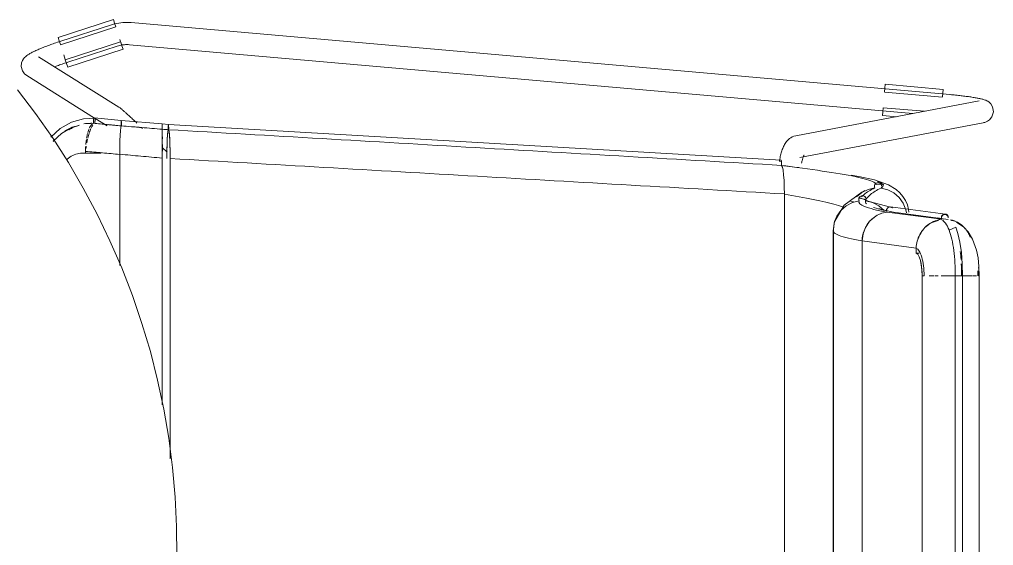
# Model space of a CAD drawing. Header units: millimetres. Extents: x 155927 to 326028, y -36033 to 97293.
# Drawn here: x 160064 to 160591, y 25546 to 25831 of the extents above; entities that cross this region are included whole.
import ezdxf

# ---------------------------------------------------------------- set-up
doc = ezdxf.new("R2010")
doc.units = ezdxf.units.MM
doc.header["$MEASUREMENT"] = 0
doc.layers.add('I-FURN', color=8, linetype='CONTINUOUS', lineweight=9)

msp = doc.modelspace()

# ---------------------------------------------------------------- linework, layer by layer
at = {"layer": 'I-FURN'}
for p, q in [((160084.41, 25821.32), (160114.42, 25831.01)), ((160114.42, 25831.01), (160115.05, 25829.06)), ((160085.72, 25817.28), (160115.72, 25826.97)), ((160112.79, 25828.01), (160085.97, 25819.3)), ((160112.83, 25828.02), (160112.79, 25828.01)), ((160113.92, 25828.35), (160112.83, 25828.02)), ((160115.03, 25828.64), (160113.92, 25828.35)), ((160116.14, 25828.88), (160115.03, 25828.64)), ((160115.05, 25829.06), (160115.69, 25827.08)), ((160117.27, 25829.07), (160116.14, 25828.88)), ((160118.4, 25829.22), (160117.27, 25829.07)), ((160119.54, 25829.33), (160118.4, 25829.22)), ((160120.68, 25829.39), (160119.54, 25829.33)), ((160121.82, 25829.4), (160120.68, 25829.39)), ((160122.96, 25829.37), (160121.82, 25829.4)), ((160124.1, 25829.3), (160122.96, 25829.37)), ((160567.42, 25790.35), (160124.1, 25829.29)), ((160085.04, 25819.37), (160084.41, 25821.32)), ((160117.92, 25820.16), (160118.3, 25818.99)), ((160071.85, 25813.93), (160072.36, 25814.16)), ((160072.36, 25814.16), (160072.89, 25814.4)), ((160072.89, 25814.4), (160073.43, 25814.64)), ((160073.43, 25814.64), (160074, 25814.88)), ((160074, 25814.88), (160074.57, 25815.13)), ((160074.57, 25815.13), (160075.17, 25815.37)), ((160075.17, 25815.37), (160075.78, 25815.62)), ((160075.78, 25815.62), (160076.41, 25815.87)), ((160076.41, 25815.87), (160077.05, 25816.12)), ((160077.05, 25816.12), (160077.7, 25816.38)), ((160077.7, 25816.38), (160078.36, 25816.63)), ((160078.36, 25816.63), (160079.04, 25816.89)), ((160079.04, 25816.89), (160079.73, 25817.14)), ((160079.73, 25817.14), (160080.43, 25817.4)), ((160080.43, 25817.4), (160081.14, 25817.65)), ((160081.14, 25817.65), (160081.85, 25817.9)), ((160081.85, 25817.9), (160082.57, 25818.16)), ((160082.57, 25818.16), (160083.3, 25818.41)), ((160083.3, 25818.41), (160084.04, 25818.66)), ((160084.04, 25818.66), (160084.77, 25818.9)), ((160084.77, 25818.9), (160085.51, 25819.15)), ((160085.68, 25817.39), (160085.04, 25819.37)), ((160085.51, 25819.15), (160085.97, 25819.3)), ((160118.33, 25818.9), (160088.32, 25809.21)), ((160089.63, 25805.16), (160119.63, 25814.85)), ((160089.68, 25807.88), (160116.49, 25816.6)), ((160116.49, 25816.6), (160117.13, 25816.79)), ((160117.13, 25816.79), (160117.77, 25816.95)), ((160117.77, 25816.95), (160118.42, 25817.1)), ((160118.37, 25818.78), (160119, 25816.81)), ((160118.42, 25817.1), (160119.07, 25817.21)), ((160119, 25816.81), (160119.63, 25814.85)), ((160119.07, 25817.21), (160119.72, 25817.3)), ((160119.72, 25817.3), (160120.38, 25817.36)), ((160120.38, 25817.36), (160121.04, 25817.4)), ((160121.04, 25817.4), (160121.71, 25817.4)), ((160121.71, 25817.4), (160122.37, 25817.39)), ((160122.37, 25817.39), (160123.03, 25817.34)), ((160123.03, 25817.34), (160123.05, 25817.34)), ((160123.05, 25817.34), (160547.4, 25780.06)), ((160065.21, 25808.85), (160065.77, 25809.76)), ((160065.77, 25809.76), (160066.29, 25810.39)), ((160066.29, 25810.39), (160066.76, 25810.85)), ((160066.76, 25810.85), (160067.18, 25811.22)), ((160067.18, 25811.22), (160067.59, 25811.53)), ((160067.59, 25811.53), (160067.98, 25811.81)), ((160067.98, 25811.81), (160068.36, 25812.07)), ((160068.36, 25812.07), (160068.75, 25812.31)), ((160068.75, 25812.31), (160069.15, 25812.54)), ((160069.15, 25812.54), (160069.56, 25812.77)), ((160069.56, 25812.77), (160069.99, 25813)), ((160069.99, 25813), (160070.43, 25813.23)), ((160070.43, 25813.23), (160070.89, 25813.46)), ((160070.89, 25813.46), (160071.36, 25813.69)), ((160071.36, 25813.69), (160071.85, 25813.93)), ((160117.4, 25783.5), (160073.81, 25810.81)), ((160087.49, 25811.78), (160088.29, 25809.3)), ((160089, 25807.12), (160088.36, 25809.09)), ((160064.51, 25805.49), (160064.68, 25807.46)), ((160065.1, 25803.26), (160064.51, 25805.49)), ((160064.68, 25807.46), (160065.21, 25808.85)), ((160082.7, 25805.44), (160083.32, 25805.68)), ((160083.32, 25805.68), (160083.96, 25805.91)), ((160083.96, 25805.91), (160084.61, 25806.15)), ((160084.61, 25806.15), (160085.26, 25806.38)), ((160085.26, 25806.38), (160085.93, 25806.62)), ((160085.93, 25806.62), (160086.6, 25806.85)), ((160086.6, 25806.85), (160087.28, 25807.09)), ((160087.28, 25807.09), (160087.97, 25807.32)), ((160087.97, 25807.32), (160088.66, 25807.55)), ((160088.66, 25807.55), (160089.35, 25807.78)), ((160089.63, 25805.16), (160089, 25807.12)), ((160089.35, 25807.78), (160089.68, 25807.88)), ((160066.32, 25801.53), (160065.1, 25803.26)), ((160066.32, 25801.53), (160067.44, 25800.64)), ((160067.44, 25800.64), (160104.21, 25777.6)), ((160532.05, 25791.81), (160532.23, 25793.88)), ((160532.23, 25793.88), (160532.41, 25795.92)), ((160532.41, 25795.92), (160563.82, 25793.16)), ((160563.82, 25793.16), (160563.64, 25791.12)), ((160072.21, 25780.14), (160062.54, 25792.89)), ((160532.03, 25791.69), (160563.44, 25788.93)), ((160563.64, 25791.12), (160563.46, 25789.05)), ((160567.58, 25790.33), (160567.42, 25790.35)), ((160568.33, 25790.26), (160567.58, 25790.33)), ((160569.08, 25790.19), (160568.33, 25790.26)), ((160569.83, 25790.12), (160569.08, 25790.19)), ((160570.58, 25790.05), (160569.83, 25790.12)), ((160571.32, 25789.97), (160570.58, 25790.05)), ((160572.05, 25789.89), (160571.32, 25789.97)), ((160572.77, 25789.81), (160572.05, 25789.89)), ((160573.49, 25789.73), (160572.77, 25789.81)), ((160574.2, 25789.65), (160573.49, 25789.73)), ((160574.9, 25789.57), (160574.2, 25789.65)), ((160575.59, 25789.48), (160574.9, 25789.57)), ((160576.26, 25789.39), (160575.59, 25789.48)), ((160576.93, 25789.3), (160576.26, 25789.39)), ((160577.58, 25789.22), (160576.93, 25789.3)), ((160578.21, 25789.13), (160577.58, 25789.22)), ((160578.83, 25789.04), (160578.21, 25789.13)), ((160579.43, 25788.94), (160578.83, 25789.04)), ((160580.02, 25788.85), (160579.43, 25788.94)), ((160580.59, 25788.76), (160580.02, 25788.85)), ((160581.14, 25788.67), (160580.59, 25788.76)), ((160581.67, 25788.57), (160581.14, 25788.67)), ((160582.19, 25788.48), (160581.67, 25788.57)), ((160582.68, 25788.38), (160582.19, 25788.48)), ((160583.16, 25788.29), (160582.68, 25788.38)), ((160583.62, 25788.19), (160583.16, 25788.29)), ((160584.06, 25788.09), (160583.62, 25788.19)), ((160584.49, 25787.99), (160584.06, 25788.09)), ((160584.9, 25787.89), (160584.49, 25787.99)), ((160585.3, 25787.78), (160584.9, 25787.89)), ((160585.7, 25787.67), (160585.3, 25787.78)), ((160117.4, 25783.5), (160117.72, 25783.29)), ((160117.72, 25783.29), (160117.98, 25783.1)), ((160117.98, 25783.1), (160118.21, 25782.93)), ((160118.21, 25782.93), (160118.43, 25782.76)), ((160118.43, 25782.76), (160118.65, 25782.58)), ((160118.65, 25782.58), (160118.89, 25782.39)), ((160583.27, 25786.87), (160483.98, 25768.05)), ((160531.1, 25781.05), (160531.28, 25783.12)), ((160553.77, 25781.27), (160531.29, 25783.24)), ((160586.1, 25787.54), (160585.7, 25787.67)), ((160586.5, 25787.4), (160586.1, 25787.54)), ((160586.93, 25787.23), (160586.5, 25787.4)), ((160587.4, 25787.02), (160586.93, 25787.23)), ((160587.96, 25786.71), (160587.4, 25787.02)), ((160588.67, 25786.23), (160587.96, 25786.71)), ((160589.58, 25785.38), (160588.67, 25786.23)), ((160590.62, 25783.72), (160589.58, 25785.38)), ((160591.1, 25780.96), (160590.62, 25783.72)), ((160081.37, 25767.02), (160072.21, 25780.14)), ((160098.16, 25777.27), (160091.64, 25775.39)), ((160105.07, 25777.55), (160098.16, 25777.27)), ((160104.18, 25777.67), (160118.67, 25776.25)), ((160104.58, 25777.37), (160111.03, 25773.33)), ((160118.89, 25782.39), (160119.13, 25782.18)), ((160119.13, 25782.18), (160119.38, 25781.97)), ((160119.38, 25781.97), (160119.64, 25781.74)), ((160119.64, 25781.74), (160119.92, 25781.5)), ((160119.92, 25781.5), (160120.22, 25781.24)), ((160120.22, 25781.24), (160120.53, 25780.97)), ((160120.53, 25780.97), (160120.85, 25780.68)), ((160120.85, 25780.68), (160121.19, 25780.38)), ((160121.19, 25780.38), (160121.54, 25780.06)), ((160121.54, 25780.06), (160121.9, 25779.73)), ((160121.9, 25779.73), (160122.28, 25779.39)), ((160122.28, 25779.39), (160122.67, 25779.03)), ((160122.67, 25779.03), (160123.07, 25778.67)), ((160123.07, 25778.67), (160123.49, 25778.29)), ((160123.49, 25778.29), (160123.91, 25777.89)), ((160123.91, 25777.89), (160124.35, 25777.49)), ((160124.35, 25777.49), (160124.79, 25777.08)), ((160530.92, 25779.01), (160531.1, 25781.05)), ((160530.92, 25779.01), (160538.82, 25778.32)), ((160590.27, 25778.21), (160588.94, 25776.64)), ((160590.27, 25778.21), (160591.1, 25780.96)), ((160085.63, 25772), (160080.48, 25767.26)), ((160091.64, 25775.39), (160085.63, 25772)), ((160092.04, 25772.68), (160086.21, 25769.32)), ((160118.2, 25770.79), (160118.38, 25772.51)), ((160118.38, 25772.51), (160118.2, 25770.77)), ((160118.38, 25772.51), (160118.57, 25773.4)), ((160118.57, 25773.4), (160118.38, 25772.51)), ((160118.57, 25774.86), (160118.56, 25774.37)), ((160118.56, 25774.36), (160118.57, 25774.86)), ((160118.56, 25774.37), (160118.57, 25773.87)), ((160118.57, 25773.87), (160118.56, 25774.36)), ((160118.58, 25775.31), (160118.57, 25774.86)), ((160118.57, 25774.86), (160118.58, 25775.31)), ((160118.57, 25773.87), (160118.57, 25773.4)), ((160118.57, 25773.4), (160118.57, 25773.87)), ((160118.59, 25775.7), (160118.58, 25775.31)), ((160118.58, 25775.31), (160118.59, 25775.69)), ((160118.62, 25775.99), (160118.59, 25775.7)), ((160118.59, 25775.69), (160118.62, 25775.99)), ((160118.64, 25776.18), (160118.62, 25775.99)), ((160118.64, 25776.18), (160118.67, 25776.25)), ((160118.67, 25776.25), (160118.64, 25776.18)), ((160118.67, 25776.25), (160140.87, 25774.42)), ((160118.69, 25776.19), (160118.67, 25776.25)), ((160118.67, 25776.25), (160118.69, 25776.18)), ((160118.72, 25776), (160118.69, 25776.19)), ((160118.69, 25776.18), (160118.72, 25776)), ((160118.74, 25775.71), (160118.72, 25776)), ((160118.72, 25776), (160118.74, 25775.7)), ((160118.77, 25774.87), (160118.75, 25775.33)), ((160118.75, 25775.32), (160118.76, 25774.87)), ((160118.76, 25774.87), (160118.77, 25774.38)), ((160118.76, 25773.41), (160118.77, 25773.89)), ((160118.77, 25773.88), (160118.76, 25773.41)), ((160118.77, 25774.38), (160118.77, 25774.87)), ((160118.77, 25773.89), (160118.77, 25774.38)), ((160118.77, 25774.38), (160118.77, 25773.88)), ((160124.79, 25777.08), (160125.24, 25776.65)), ((160125.24, 25776.65), (160125.71, 25776.22)), ((160125.71, 25776.22), (160126.18, 25775.78)), ((160126.18, 25775.78), (160126.65, 25775.33)), ((160126.65, 25775.33), (160127.14, 25774.88)), ((160129.62, 25772.52), (160130.13, 25772.04)), ((160140.87, 25774.36), (160140.86, 25774.17)), ((160140.86, 25774.17), (160140.87, 25774.35)), ((160140.86, 25773.87), (160140.86, 25774.17)), ((160140.86, 25774.17), (160140.86, 25773.88)), ((160140.86, 25773.88), (160140.86, 25773.5)), ((160140.86, 25773.49), (160140.86, 25773.87)), ((160140.86, 25773.5), (160140.86, 25773.04)), ((160140.86, 25773.04), (160140.86, 25773.49)), ((160140.86, 25772.55), (160140.86, 25773.04)), ((160140.86, 25773.04), (160140.86, 25772.55)), ((160140.86, 25772.05), (160140.86, 25772.55)), ((160140.86, 25772.55), (160140.86, 25772.06)), ((160140.86, 25772.06), (160140.86, 25771.59)), ((160140.86, 25771.58), (160140.86, 25772.05)), ((160144.23, 25774.15), (160140.87, 25774.42)), ((160140.87, 25774.35), (160140.87, 25774.42)), ((160140.87, 25774.42), (160140.87, 25774.35)), ((160140.87, 25774.36), (160140.87, 25774.42)), ((160140.87, 25774.42), (160140.87, 25774.36)), ((160140.87, 25774.17), (160140.87, 25774.36)), ((160140.87, 25774.35), (160140.87, 25774.16)), ((160140.87, 25773.87), (160140.87, 25774.17)), ((160140.87, 25774.16), (160140.87, 25773.87)), ((160140.87, 25773.87), (160140.87, 25773.49)), ((160140.87, 25773.49), (160140.87, 25773.87)), ((160140.87, 25773.49), (160140.87, 25773.03)), ((160140.87, 25773.04), (160140.87, 25773.49)), ((160140.88, 25772.55), (160140.87, 25773.04)), ((160140.87, 25773.03), (160140.88, 25772.54)), ((160140.88, 25772.05), (160140.87, 25771.58)), ((160140.87, 25771.58), (160140.88, 25772.05)), ((160140.88, 25772.05), (160140.88, 25772.55)), ((160140.88, 25772.54), (160140.88, 25772.05)), ((160144.13, 25773.21), (160144.12, 25772.76)), ((160144.12, 25772.76), (160144.12, 25772.27)), ((160144.12, 25772.27), (160144.12, 25771.78)), ((160144.15, 25773.6), (160144.13, 25773.21)), ((160144.17, 25773.89), (160144.15, 25773.6)), ((160144.2, 25774.08), (160144.17, 25773.89)), ((160144.23, 25774.15), (160144.2, 25774.08)), ((160144.23, 25774.15), (160476.14, 25754.86)), ((160144.25, 25774.08), (160144.23, 25774.15)), ((160144.28, 25773.9), (160144.25, 25774.08)), ((160144.3, 25773.6), (160144.28, 25773.9)), ((160144.32, 25773.22), (160144.3, 25773.6)), ((160144.33, 25772.77), (160144.32, 25773.22)), ((160144.34, 25772.28), (160144.33, 25772.77)), ((160144.33, 25771.78), (160144.34, 25772.28)), ((160486.22, 25756.26), (160585.51, 25775.08)), ((160585.92, 25775.16), (160585.51, 25775.08)), ((160586.44, 25775.3), (160585.92, 25775.16)), ((160587.06, 25775.51), (160586.44, 25775.3)), ((160587.86, 25775.89), (160587.06, 25775.51)), ((160588.94, 25776.64), (160587.86, 25775.89)), ((160089.99, 25753.55), (160081.37, 25767.02)), ((160086.21, 25769.32), (160081.74, 25765.05)), ((160117.94, 25765.26), (160118.05, 25768.3)), ((160118.05, 25768.3), (160117.94, 25765.2)), ((160118.05, 25768.34), (160118.2, 25770.78)), ((160118.2, 25770.77), (160118.05, 25768.3)), ((160140.82, 25766.45), (160140.83, 25768.95)), ((160140.83, 25768.95), (160140.82, 25766.45)), ((160140.83, 25768.95), (160140.85, 25770.7)), ((160140.85, 25770.7), (160140.83, 25768.95)), ((160140.86, 25771.59), (160140.85, 25770.7)), ((160140.85, 25770.7), (160140.86, 25771.58)), ((160140.89, 25770.68), (160140.9, 25768.93)), ((160140.9, 25768.93), (160140.89, 25770.68)), ((160140.9, 25768.93), (160140.91, 25766.43)), ((160140.91, 25766.43), (160140.9, 25768.93)), ((160143.72, 25768.65), (160143.56, 25766.16)), ((160143.92, 25770.41), (160143.72, 25768.65)), ((160144.13, 25771.31), (160143.92, 25770.41)), ((160144.12, 25771.78), (160144.13, 25771.31)), ((160144.33, 25771.31), (160144.33, 25771.78)), ((160144.54, 25770.43), (160144.33, 25771.31)), ((160144.73, 25768.68), (160144.54, 25770.43)), ((160144.89, 25766.17), (160144.73, 25768.68)), ((160481.31, 25766.99), (160480.62, 25766.51)), ((160482.1, 25767.43), (160481.31, 25766.99)), ((160483, 25767.79), (160482.1, 25767.43)), ((160483.98, 25768.05), (160483, 25767.79)), ((160117.84, 25758.02), (160117.86, 25761.67)), ((160117.86, 25761.66), (160117.84, 25757.9)), ((160117.86, 25761.76), (160117.94, 25765.2)), ((160117.94, 25765.2), (160117.86, 25761.76)), ((160140.82, 25766.45), (160140.81, 25763.32)), ((160140.81, 25763.32), (160140.82, 25766.44)), ((160140.81, 25763.32), (160140.81, 25759.75)), ((160140.81, 25759.75), (160140.81, 25763.31)), ((160143.48, 25759.18), (160140.81, 25761.76)), ((160140.92, 25763.31), (160140.93, 25759.75)), ((160140.93, 25759.75), (160140.92, 25763.31)), ((160143.44, 25763.04), (160143.36, 25759.49)), ((160143.56, 25766.16), (160143.44, 25763.04)), ((160145.02, 25763.04), (160144.89, 25766.17)), ((160145.09, 25759.48), (160145.02, 25763.04)), ((160477.15, 25761.69), (160476.92, 25761.12)), ((160477.41, 25762.25), (160477.15, 25761.69)), ((160477.68, 25762.81), (160477.41, 25762.25)), ((160477.97, 25763.34), (160477.68, 25762.81)), ((160478.29, 25763.88), (160477.97, 25763.34)), ((160478.65, 25764.42), (160478.29, 25763.88)), ((160479.05, 25764.95), (160478.65, 25764.42)), ((160479.51, 25765.48), (160479.05, 25764.95)), ((160480.02, 25766), (160479.51, 25765.48)), ((160480.62, 25766.51), (160480.02, 25766)), ((160107.79, 25758.61), (160098.04, 25758.61)), ((160099.28, 25758.55), (160099.28, 25759.6)), ((160117.84, 25757.9), (160117.84, 25697.79)), ((160117.84, 25697.79), (160117.84, 25757.9)), ((160140.8, 25755.96), (160140.81, 25759.75)), ((160140.81, 25759.75), (160140.8, 25755.96)), ((160143.36, 25759.49), (160143.33, 25755.81)), ((160145.12, 25755.7), (160145.09, 25759.48)), ((160475.49, 25756.13), (160475.35, 25755.45)), ((160475.63, 25756.8), (160475.49, 25756.13)), ((160475.78, 25757.45), (160475.63, 25756.8)), ((160475.95, 25758.1), (160475.78, 25757.45)), ((160476.12, 25758.73), (160475.95, 25758.1)), ((160476.3, 25759.34), (160476.12, 25758.73)), ((160476.49, 25759.95), (160476.3, 25759.34)), ((160476.7, 25760.54), (160476.49, 25759.95)), ((160476.92, 25761.12), (160476.7, 25760.54)), ((160487.88, 25756.15), (160487.77, 25755.81)), ((160487.98, 25756.45), (160487.88, 25756.15)), ((160488.08, 25756.72), (160487.98, 25756.45)), ((160488.18, 25756.95), (160488.08, 25756.72)), ((160488.27, 25757.14), (160488.18, 25756.95)), ((160488.34, 25757.3), (160488.27, 25757.14)), ((160488.39, 25757.38), (160488.34, 25757.3)), ((160488.43, 25757.46), (160488.39, 25757.38)), ((160488.45, 25757.48), (160488.43, 25757.46)), ((160098.07, 25739.74), (160089.99, 25753.55)), ((160140.8, 25622.32), (160140.8, 25755.96)), ((160140.8, 25755.96), (160140.8, 25622.32)), ((160145.12, 25593.1), (160145.12, 25755.7)), ((160145.12, 25755.7), (160145.12, 25593.1)), ((160475.23, 25754.76), (160475.11, 25754.05)), ((160475.35, 25755.45), (160475.23, 25754.76)), ((160475.95, 25753.95), (160475.99, 25754.33)), ((160475.99, 25754.32), (160475.95, 25753.94)), ((160475.99, 25754.33), (160476.03, 25754.62)), ((160476.03, 25754.61), (160475.99, 25754.32)), ((160476.14, 25754.86), (160476.08, 25754.8)), ((160476.08, 25754.8), (160476.14, 25754.86)), ((160476.24, 25754.6), (160476.28, 25754.3)), ((160476.28, 25754.29), (160476.24, 25754.59)), ((160476.28, 25754.3), (160476.32, 25753.91)), ((160476.32, 25753.91), (160476.28, 25754.29)), ((160476.34, 25753.45), (160476.32, 25753.91)), ((160476.32, 25753.91), (160476.34, 25753.46)), ((160476.34, 25752.47), (160476.32, 25751.99)), ((160476.32, 25751.99), (160476.34, 25752.46)), ((160476.32, 25751.99), (160476.72, 25751.09)), ((160476.72, 25751.09), (160476.32, 25751.99)), ((160476.34, 25753.46), (160476.35, 25752.96)), ((160476.35, 25752.96), (160476.34, 25753.45)), ((160476.34, 25752.46), (160476.35, 25752.96)), ((160476.35, 25752.96), (160476.34, 25752.47)), ((160477.09, 25749.35), (160476.72, 25751.09)), ((160476.72, 25751.09), (160477.09, 25749.35)), ((160487.24, 25753.71), (160487.14, 25753.22)), ((160487.34, 25754.18), (160487.24, 25753.71)), ((160487.45, 25754.63), (160487.34, 25754.18)), ((160487.55, 25755.05), (160487.45, 25754.63)), ((160487.66, 25755.44), (160487.55, 25755.05)), ((160487.77, 25755.81), (160487.66, 25755.44)), ((160477.09, 25749.35), (160477.4, 25746.88)), ((160477.09, 25749.35), (160477.09, 25749.35)), ((160477.4, 25746.85), (160477.09, 25749.34)), ((160477.4, 25746.85), (160477.64, 25743.8)), ((160477.64, 25743.75), (160477.4, 25746.85)), ((160518.12, 25746.02), (160514.05, 25746.75)), ((160526.64, 25744.13), (160518.12, 25746.02)), ((160477.64, 25743.75), (160477.79, 25740.27)), ((160477.79, 25740.21), (160477.64, 25743.75)), ((160526.64, 25741.26), (160526.55, 25740.77)), ((160526.55, 25740.77), (160526.58, 25740.27)), ((160526.56, 25740.77), (160526.65, 25741.26)), ((160526.59, 25740.27), (160526.56, 25740.77)), ((160534.26, 25741.45), (160526.64, 25744.13)), ((160526.85, 25741.71), (160526.64, 25741.26)), ((160526.65, 25741.26), (160526.85, 25741.71)), ((160526.85, 25741.71), (160527.17, 25742.09)), ((160527.17, 25742.09), (160526.85, 25741.71)), ((160527.17, 25742.09), (160527.57, 25742.38)), ((160527.57, 25742.38), (160527.17, 25742.09)), ((160527.57, 25742.38), (160528.03, 25742.56)), ((160528.03, 25742.56), (160527.57, 25742.38)), ((160531.47, 25741.82), (160527.62, 25741.63)), ((160528.03, 25742.56), (160528.52, 25742.62)), ((160528.52, 25742.62), (160528.03, 25742.56)), ((160528.52, 25742.62), (160529, 25742.55)), ((160529, 25742.55), (160528.52, 25742.62)), ((160529, 25742.55), (160529.46, 25742.35)), ((160529.46, 25742.35), (160529, 25742.55)), ((160529.46, 25742.35), (160529.85, 25742.05)), ((160529.85, 25742.05), (160529.46, 25742.35)), ((160529.85, 25742.05), (160530.16, 25741.66)), ((160530.16, 25741.67), (160529.85, 25742.05)), ((160530.35, 25741.21), (160530.16, 25741.67)), ((160530.16, 25741.66), (160530.35, 25741.21)), ((160530.35, 25741.21), (160530.43, 25740.71)), ((160530.43, 25740.72), (160530.35, 25741.21)), ((160531.14, 25740.65), (160531.47, 25741.82)), ((160538.38, 25738.95), (160534.26, 25741.45)), ((160105.59, 25725.61), (160098.07, 25739.74)), ((160477.79, 25740.21), (160477.85, 25736.52)), ((160477.85, 25736.44), (160477.79, 25740.21)), ((160477.85, 25353.04), (160477.85, 25736.44)), ((160477.85, 25736.44), (160477.85, 25353.04)), ((160510.18, 25730.44), (160519.72, 25737.42)), ((160519.8, 25737.37), (160516.96, 25734.97)), ((160516.96, 25734.97), (160519.8, 25737.36)), ((160518.43, 25734.69), (160518.75, 25735.08)), ((160518.74, 25735.08), (160518.43, 25734.7)), ((160519.15, 25735.37), (160518.74, 25735.08)), ((160518.75, 25735.08), (160519.15, 25735.37)), ((160519.15, 25735.37), (160519.61, 25735.56)), ((160519.61, 25735.56), (160519.15, 25735.37)), ((160519.61, 25735.56), (160520.1, 25735.63)), ((160520.1, 25735.63), (160519.61, 25735.56)), ((160519.72, 25737.42), (160521.47, 25738.31)), ((160519.8, 25737.36), (160523.12, 25739.01)), ((160523.12, 25739.01), (160519.8, 25737.37)), ((160520.1, 25735.63), (160520.59, 25735.56)), ((160520.59, 25735.56), (160520.1, 25735.63)), ((160520.59, 25735.56), (160521.05, 25735.37)), ((160521.05, 25735.37), (160520.59, 25735.56)), ((160521.05, 25735.37), (160521.45, 25735.08)), ((160521.45, 25735.08), (160521.05, 25735.37)), ((160521.45, 25735.08), (160521.77, 25734.69)), ((160521.77, 25734.7), (160521.45, 25735.08)), ((160523.12, 25739.01), (160526.74, 25739.8)), ((160526.73, 25739.8), (160523.12, 25739.01)), ((160526.58, 25740.27), (160526.73, 25739.8)), ((160526.74, 25739.8), (160526.59, 25740.27)), ((160530.38, 25740.22), (160530.22, 25739.75)), ((160530.22, 25739.75), (160530.39, 25740.22)), ((160533.85, 25738.84), (160530.22, 25739.75)), ((160537.17, 25737.1), (160533.85, 25738.84)), ((160540, 25734.62), (160537.17, 25737.1)), ((160540.34, 25737.21), (160538.38, 25738.95)), ((160542.02, 25735.24), (160540.34, 25737.21)), ((160543.4, 25733.04), (160542.02, 25735.24)), ((160505.07, 25721.79), (160510.18, 25730.44)), ((160511.24, 25730.14), (160508.36, 25727.63)), ((160508.37, 25727.63), (160511.24, 25730.14)), ((160514.63, 25731.9), (160511.24, 25730.14)), ((160511.24, 25730.14), (160514.63, 25731.89)), ((160518.35, 25732.79), (160514.63, 25731.9)), ((160518.23, 25734.25), (160518.15, 25733.76)), ((160518.15, 25733.75), (160518.23, 25734.24)), ((160518.15, 25733.76), (160518.18, 25733.26)), ((160518.19, 25733.26), (160518.15, 25733.75)), ((160518.18, 25733.26), (160518.35, 25732.79)), ((160518.35, 25732.79), (160518.19, 25733.26)), ((160518.43, 25734.7), (160518.23, 25734.25)), ((160518.23, 25734.24), (160518.43, 25734.69)), ((160522.14, 25733.47), (160518.25, 25734.3)), ((160523.7, 25732.43), (160518.38, 25734.6)), ((160521.97, 25734.25), (160521.77, 25734.7)), ((160521.77, 25734.69), (160521.97, 25734.24)), ((160522.01, 25733.26), (160521.85, 25732.79)), ((160521.85, 25732.79), (160522.01, 25733.26)), ((160525.57, 25731.89), (160521.85, 25732.79)), ((160522.05, 25733.76), (160521.97, 25734.25)), ((160521.97, 25734.24), (160522.05, 25733.75)), ((160522.01, 25733.26), (160522.05, 25733.76)), ((160522.05, 25733.75), (160522.01, 25733.26)), ((160535.31, 25729.46), (160523.7, 25732.43)), ((160528.96, 25730.14), (160525.57, 25731.89)), ((160531.84, 25727.63), (160528.96, 25730.14)), ((160542.17, 25731.54), (160540, 25734.62)), ((160543.57, 25728.02), (160542.17, 25731.54)), ((160544.43, 25730.67), (160543.4, 25733.04)), ((160545.09, 25728.16), (160544.43, 25730.67)), ((160112.54, 25711.2), (160105.59, 25725.61)), ((160506.19, 25724.5), (160504.83, 25720.93)), ((160504.83, 25720.93), (160506.2, 25724.49)), ((160505, 25721.64), (160506.37, 25724.81)), ((160508.36, 25727.63), (160506.19, 25724.5)), ((160506.2, 25724.49), (160508.37, 25727.63)), ((160528.93, 25728.63), (160531.37, 25727.88)), ((160531.37, 25727.88), (160537.66, 25726.5)), ((160533.22, 25728.11), (160533.14, 25727.61)), ((160533.14, 25727.61), (160533.17, 25727.12)), ((160533.41, 25728.56), (160533.22, 25728.11)), ((160563.03, 25722.8), (160533.33, 25726.65)), ((160533.71, 25728.94), (160533.41, 25728.56)), ((160534.09, 25729.24), (160533.71, 25728.94)), ((160534.53, 25729.42), (160534.09, 25729.24)), ((160535, 25729.49), (160534.53, 25729.42)), ((160535.47, 25729.43), (160535, 25729.49)), ((160565.01, 25725.62), (160535.24, 25729.48)), ((160535.91, 25729.24), (160535.47, 25729.43)), ((160536.3, 25728.94), (160535.91, 25729.24)), ((160566.57, 25722.78), (160536.88, 25726.63)), ((160543.57, 25728.02), (160543.94, 25726.28)), ((160543.94, 25726.28), (160543.57, 25728.02)), ((160545.23, 25726.74), (160545.09, 25728.16)), ((160504.2, 25716.6), (160505, 25721.64)), ((160504.83, 25720.93), (160504.35, 25717.14)), ((160504.36, 25717.14), (160504.83, 25720.93)), ((160523.76, 25721.46), (160521.75, 25718.42)), ((160526.57, 25724.02), (160523.83, 25721.53)), ((160563.04, 25723.24), (160560.6, 25723.55)), ((160571.2, 25721.14), (160571, 25721.24)), ((160575.1, 25718.46), (160571.2, 25721.14)), ((160504.2, 25716.6), (160504.2, 25411.8)), ((160504.35, 25372.35), (160504.35, 25717.14)), ((160504.35, 25717.14), (160504.35, 25372.35)), ((160520.43, 25714.87), (160519.95, 25711.1)), ((160521.75, 25718.42), (160520.43, 25714.87)), ((160570.6, 25718.6), (160567.06, 25716.84)), ((160571.76, 25715.14), (160570.6, 25718.6)), ((160572.86, 25710.45), (160571.76, 25715.14)), ((160577.39, 25715.99), (160575.1, 25718.46)), ((160579.78, 25712.11), (160577.39, 25715.99)), ((160118.9, 25696.52), (160112.54, 25711.2)), ((160519.95, 25711.1), (160549.23, 25707.24)), ((160519.95, 25378.39), (160519.95, 25711.1)), ((160519.95, 25711.1), (160519.95, 25378.39)), ((160573.7, 25704.83), (160572.86, 25710.45)), ((160581.91, 25706.06), (160579.78, 25712.11)), ((160549.23, 25707.24), (160549.16, 25704.52)), ((160550.83, 25704.52), (160549.16, 25704.52)), ((160549.16, 25704.52), (160550.02, 25703.89)), ((160550.83, 25704.52), (160549.18, 25704.52)), ((160550.02, 25703.89), (160550.81, 25702.53)), ((160574.19, 25698.71), (160573.7, 25704.83)), ((160582.7, 25702.02), (160581.91, 25706.06)), ((160550.81, 25702.53), (160551.48, 25700.55)), ((160551.48, 25700.55), (160551.99, 25698.06)), ((160574.28, 25692.17), (160574.19, 25698.71)), ((160583.21, 25697.2), (160582.7, 25702.02)), ((160124.67, 25681.6), (160118.9, 25696.52)), ((160551.99, 25698.06), (160552.31, 25695.21)), ((160552.31, 25695.21), (160552.42, 25692.17)), ((160583.32, 25692.17), (160583.21, 25697.2)), ((160552.42, 25692.17), (160552.42, 25397.32)), ((160552.48, 25397.32), (160552.48, 25692.17)), ((160556.33, 25692.17), (160558.8, 25692.17)), ((160559.32, 25692.17), (160561.16, 25692.17)), ((160562.79, 25692.17), (160566.34, 25692.17)), ((160570.35, 25692.17), (160566.54, 25692.17)), ((160566.54, 25692.17), (160570.35, 25692.17)), ((160570.32, 25692.17), (160570.32, 25397.32)), ((160570.43, 25692.17), (160574.28, 25692.17)), ((160570.66, 25692.17), (160570.43, 25692.17)), ((160570.99, 25692.17), (160570.66, 25692.17)), ((160571.4, 25692.17), (160570.99, 25692.17)), ((160571.88, 25692.17), (160571.4, 25692.17)), ((160572.38, 25692.17), (160571.88, 25692.17)), ((160572.87, 25692.17), (160572.38, 25692.17)), ((160573.32, 25692.17), (160572.87, 25692.17)), ((160573.71, 25692.17), (160573.32, 25692.17)), ((160574.02, 25692.17), (160573.71, 25692.17)), ((160574.21, 25692.17), (160574.02, 25692.17)), ((160577.07, 25692.17), (160574.04, 25692.17)), ((160574.04, 25692.17), (160577.05, 25692.17)), ((160574.28, 25692.17), (160574.21, 25692.17)), ((160574.28, 25397.32), (160574.28, 25692.17)), ((160577.22, 25692.17), (160579.8, 25692.17)), ((160580.08, 25692.17), (160581.83, 25692.17)), ((160583.02, 25692.17), (160583.3, 25692.17)), ((160583.32, 25692.17), (160583.15, 25692.17)), ((160583.32, 25397.32), (160583.32, 25692.17)), ((160129.85, 25666.46), (160124.67, 25681.6)), ((160134.41, 25651.13), (160129.85, 25666.46)), ((160138.36, 25635.62), (160134.41, 25651.13)), ((160141.68, 25619.97), (160138.36, 25635.62)), ((160144.37, 25604.2), (160141.68, 25619.97)), ((160146.43, 25588.34), (160144.37, 25604.2)), ((160147.86, 25572.4), (160146.43, 25588.34)), ((160148.65, 25556.42), (160147.86, 25572.4)), ((160148.79, 25540.43), (160148.65, 25556.42))]:
    msp.add_line(p, q, dxfattribs=at)
for centre, major_axis, ratio, start_param, end_param in [((160535.02, 25710.97), (0, -15.78), 0.955139, 3.495799, 3.737346), ((160535.02, 25710.97), (0, -15.78), 0.955139, 3.254129, 3.495629), ((160535.01, 25727.53), (0, -1.96), 0.955139, 2.379629, 4.923331), ((160535.02, 25710.97), (0, -15.78), 0.955139, 3.9852, 4.704147), ((160535.02, 25710.97), (0, -15.78), 0.955139, 3.737469, 3.979138), ((160579.04, 25692.17), (0, 12.4), 0.287441, 4.712389, 4.932602), ((160567.57, 25692.17), (15.75, 0), 0.000004, 2.669107, 2.851347)]:
    msp.add_ellipse(centre, major_axis=major_axis, ratio=ratio, start_param=start_param, end_param=end_param, dxfattribs=at)
for points, knots in [([(160103.62, 25774.84), (160103.6, 25774.98), (160103.57, 25775.27), (160103.55, 25775.69), (160103.56, 25776.06), (160103.59, 25776.35), (160103.62, 25776.62), (160103.67, 25776.87), (160103.73, 25777.1), (160103.8, 25777.29), (160103.89, 25777.49), (160103.98, 25777.59), (160104.03, 25777.62)], [0, 0, 0, 0, 0.0555556, 0.1111111, 0.1666667, 0.1944444, 0.2222222, 0.2777778, 0.3055556, 0.3333333, 0.3888889, 0.4444444, 0.4444444, 0.4444444, 0.4444444]), ([(160088.16, 25770.63), (160089.05, 25771.2), (160091.51, 25772.66), (160094.21, 25773.27), (160095.94, 25773.52)], [0.591443, 0.591443, 0.591443, 0.591443, 0.6666667, 0.7944232, 0.7944232, 0.7944232, 0.7944232]), ([(160095.85, 25773.71), (160094.56, 25773.33), (160092.66, 25772.61), (160090.88, 25771.63), (160090.31, 25771.28)], [0.2338951, 0.2338951, 0.2338951, 0.2338951, 0.3333333, 0.3824546, 0.3824546, 0.3824546, 0.3824546]), ([(160101.46, 25772.32), (160101.78, 25773), (160102.48, 25774.13), (160103.23, 25774.69), (160103.62, 25774.84)], [0.6690305, 0.6690305, 0.6690305, 0.6690305, 0.8333333, 1, 1, 1, 1]), ([(160140.87, 25771.58), (160137.18, 25771.88), (160131.85, 25772.33), (160126.52, 25772.77), (160124.87, 25772.91)], [0, 0, 0, 0, 0.5, 0.7233886, 0.7233886, 0.7233886, 0.7233886]), ([(160144.23, 25774.15), (160144.25, 25774.15), (160144.27, 25774.01), (160144.3, 25773.62), (160144.32, 25773.24), (160144.33, 25772.78), (160144.34, 25772.28), (160144.34, 25771.78), (160144.33, 25771.46), (160144.33, 25771.32)], [-0.498493, -0.498493, -0.498493, -0.498493, -0.375, -0.3125, -0.25, -0.1875, -0.125, -0.0625, 0, 0, 0, 0]), ([(160143.33, 25755.81), (160143.33, 25758.32), (160143.39, 25762.09), (160143.55, 25766.27), (160143.77, 25769.62), (160143.98, 25771.02), (160144.13, 25771.31)], [-0.996036, -0.996036, -0.996036, -0.996036, -0.6666667, -0.5, -0.3333333, 0, 0, 0, 0]), ([(160144.33, 25771.32), (160144.47, 25771.04), (160144.68, 25769.65), (160144.9, 25766.29), (160145.02, 25763.12), (160145.1, 25759.52), (160145.12, 25756.97), (160145.12, 25755.7)], [-1, -1, -1, -1, -0.666667, -0.5, -0.333333, -0.166667, 0, 0, 0, 0]), ([(160089.39, 25755.44), (160090.3, 25756.21), (160093.3, 25758.14), (160096.9, 25758.77), (160099.28, 25758.55)], [0.5, 0.5, 0.5, 0.5, 0.6666667, 1, 1, 1, 1]), ([(160476.32, 25751.99), (160483.87, 25750.98), (160499.09, 25748.94), (160517.52, 25745.89), (160525.82, 25743.46), (160527.42, 25742.03), (160527.62, 25741.63)], [0, 0, 0, 0, 0.25, 0.5, 0.75, 0.8499411, 0.8499411, 0.8499411, 0.8499411]), ([(160528.01, 25743.52), (160528.64, 25743.28), (160531.55, 25742.03), (160531.78, 25740.77), (160530.22, 25739.75)], [0.6929173, 0.6929173, 0.6929173, 0.6929173, 0.75, 1, 1, 1, 1]), ([(160477.85, 25736.44), (160483.24, 25735.47), (160494.02, 25733.52), (160504.73, 25731.09), (160508.98, 25729.63), (160510.13, 25729.15)], [0, 0, 0, 0, 0.25, 0.5, 0.625, 0.625, 0.625, 0.625]), ([(160526.74, 25739.8), (160524.33, 25738.63), (160521.67, 25737), (160520, 25735.37), (160519.61, 25734.92)], [0, 0, 0, 0, 0.5, 0.6963068, 0.6963068, 0.6963068, 0.6963068]), ([(160530.22, 25739.75), (160527.82, 25738.59), (160524.39, 25736.49), (160522.6, 25734.4), (160522.14, 25733.47)], [0, 0, 0, 0, 0.5, 0.9025383, 0.9025383, 0.9025383, 0.9025383]), ([(160566.61, 25723.66), (160566.62, 25723.8), (160566.6, 25724.02), (160566.53, 25724.31), (160566.44, 25724.58), (160566.25, 25724.9), (160565.96, 25725.22), (160565.61, 25725.45), (160565.26, 25725.59), (160564.95, 25725.63), (160564.67, 25725.64), (160564.41, 25725.61), (160564.16, 25725.53), (160563.9, 25725.42), (160563.59, 25725.23), (160563.27, 25724.9), (160563.03, 25724.51), (160562.92, 25724.15), (160562.87, 25723.89), (160562.85, 25723.73), (160562.85, 25723.66)], [0.1111111, 0.1111111, 0.1111111, 0.1111111, 0.1666667, 0.1944444, 0.2222222, 0.2777778, 0.3333333, 0.3888889, 0.4444444, 0.4791667, 0.5138889, 0.5486111, 0.5833333, 0.6180556, 0.6527778, 0.7222222, 0.7916667, 0.8263889, 0.8611111, 0.8888889, 0.8888889, 0.8888889, 0.8888889]), ([(160562.94, 25724.05), (160562.98, 25724.17), (160563.08, 25724.4), (160563.36, 25724.82), (160563.9, 25725.27), (160564.77, 25725.53), (160565.55, 25725.3), (160566.07, 25724.9), (160566.36, 25724.52), (160566.55, 25724.06), (160566.59, 25723.73), (160566.6, 25723.56)], [-0.8125, -0.8125, -0.8125, -0.8125, -0.765625, -0.71875, -0.625, -0.5, -0.375, -0.3125, -0.25, -0.1875, -0.125, -0.125, -0.125, -0.125]), ([(160575.83, 25717.67), (160575.04, 25718.62), (160573.22, 25720.29), (160570.41, 25721.89), (160568.49, 25722.36), (160567.76, 25722.52)], [0.5, 0.5, 0.5, 0.5, 0.6666667, 0.8333333, 0.9365189, 0.9365189, 0.9365189, 0.9365189]), ([(160504.2, 25716.6), (160504.2, 25715.77), (160506.59, 25713.94), (160514.23, 25712.11), (160519.95, 25711.1)], [0.0892847, 0.0892847, 0.0892847, 0.0892847, 0.5, 1, 1, 1, 1]), ([(160567.06, 25716.84), (160567.6, 25715.42), (160568.59, 25712.09), (160569.69, 25706.03), (160570.32, 25699.17), (160570.39, 25694.52), (160570.35, 25692.17)], [0.3397465, 0.3397465, 0.3397465, 0.3397465, 0.5, 0.6666667, 0.8333333, 0.9999948, 0.9999948, 0.9999948, 0.9999948]), ([(160578.48, 25713.04), (160578.29, 25713.55), (160577.73, 25714.9), (160576.99, 25716.16), (160576.46, 25716.88)], [0.260519, 0.260519, 0.260519, 0.260519, 0.3333333, 0.4544474, 0.4544474, 0.4544474, 0.4544474])]:
    msp.add_open_spline(points, degree=3, knots=knots, dxfattribs=at)
for points in [[(160104.92, 25777.49), (160104.88, 25777.45), (160104.78, 25777.33), (160104.65, 25777.03), (160104.53, 25776.64), (160104.44, 25776.19), (160104.37, 25775.7), (160104.34, 25775.2), (160104.34, 25774.88), (160104.35, 25774.74)], [(160098.34, 25774.49), (160099.57, 25774.68), (160100.83, 25774.72), (160102.09, 25774.73)], [(160102.79, 25774.8), (160101.89, 25774.78), (160100.99, 25774.72), (160100.1, 25774.62)], [(160102.19, 25772.01), (160101.9, 25771.37), (160101.62, 25770.63), (160101.35, 25769.81)], [(160103.26, 25773.83), (160102.94, 25773.42), (160102.62, 25772.9), (160102.31, 25772.25)], [(160103.62, 25774.84), (160106.06, 25774.6), (160111.01, 25774.12), (160116.05, 25773.64), (160118.57, 25773.4)], [(160111.68, 25774.12), (160113.96, 25773.89), (160116.26, 25773.66), (160118.57, 25773.43)], [(160140.86, 25771.59), (160137.14, 25771.89), (160129.71, 25772.49), (160122.28, 25773.1), (160118.57, 25773.4)], [(160144.13, 25771.31), (160144.11, 25771.9), (160144.11, 25773.41), (160144.19, 25774.15), (160144.23, 25774.15)], [(160099.89, 25766.8), (160100.03, 25767.65), (160100.19, 25768.45), (160100.38, 25769.19)], [(160101.2, 25769.38), (160100.95, 25768.58), (160100.72, 25767.7), (160100.5, 25766.78)], [(160100.56, 25769.85), (160100.77, 25770.58), (160101.01, 25771.22), (160101.25, 25771.82)], [(160140.86, 25771.58), (160141.44, 25771.54), (160142.59, 25771.45), (160143.75, 25771.36), (160144.33, 25771.32)], [(160140.87, 25771.58), (160141.42, 25771.53), (160142.5, 25771.44), (160143.58, 25771.35), (160144.13, 25771.31)], [(160476.32, 25751.99), (160421.09, 25755.21), (160310.49, 25761.65), (160199.73, 25768.09), (160144.33, 25771.31)], [(160081.76, 25765), (160082.15, 25765.46), (160082.54, 25765.92), (160082.94, 25766.38)], [(160099.28, 25759.6), (160099.29, 25760.55), (160099.33, 25761.47), (160099.38, 25762.38)], [(160099.45, 25763.32), (160099.53, 25764.22), (160099.63, 25765.1), (160099.75, 25765.95)], [(160099.7, 25762.44), (160099.63, 25761.97), (160099.58, 25761.49), (160099.53, 25761.01)], [(160100.35, 25766.13), (160100.21, 25765.48), (160100.07, 25764.81), (160099.95, 25764.13)], [(160097.77, 25758.61), (160098.27, 25758.62), (160098.78, 25758.6), (160099.28, 25758.55)], [(160099.28, 25759.6), (160102.31, 25759.34), (160108.45, 25758.8), (160114.7, 25758.21), (160117.84, 25757.9)], [(160117.84, 25758.02), (160121.66, 25757.68), (160125.48, 25757.33), (160129.31, 25756.99)], [(160129.31, 25756.99), (160133.14, 25756.65), (160136.97, 25756.3), (160140.8, 25755.96)], [(160145.12, 25755.7), (160200.65, 25752.5), (160256.18, 25749.3), (160311.61, 25746.11)], [(160476.33, 25751.98), (160479.46, 25751.58), (160482.62, 25751.19), (160485.74, 25750.79)], [(160311.61, 25746.11), (160367.07, 25742.91), (160422.49, 25739.72), (160477.85, 25736.52)], [(160513.88, 25732.4), (160514.35, 25732.34), (160514.82, 25732.28), (160515.28, 25732.23)], [(160518.35, 25732.79), (160517.8, 25731.76), (160519.77, 25729.72), (160527.83, 25727.67), (160533.33, 25726.65)], [(160521.85, 25732.79), (160521.56, 25732.24), (160521.7, 25731.7), (160522.27, 25731.15)], [(160526.01, 25729.25), (160527.9, 25728.59), (160530.71, 25727.93), (160533.75, 25727.27)], [(160563.03, 25722.8), (160561.79, 25722.66), (160559.41, 25722.07), (160556.07, 25720.31), (160553.23, 25717.78), (160551.04, 25714.64), (160549.63, 25711.04), (160549.27, 25708.53), (160549.23, 25707.24)], [(160551.17, 25714.33), (160552.37, 25716.58), (160554, 25718.82), (160556.15, 25719.97)], [(160557.52, 25720.82), (160558.78, 25721.52), (160560.14, 25721.92), (160561.53, 25722.26)], [(160563.02, 25722.6), (160563.75, 25722.25), (160565.15, 25720.94), (160566.42, 25718.47), (160566.99, 25717.01)], [(160567.91, 25722.34), (160568.59, 25722.18), (160569.26, 25721.98), (160569.92, 25721.72)], [(160504.36, 25717.14), (160504.26, 25716.96), (160504.2, 25716.78), (160504.2, 25716.6)], [(160549.78, 25710.77), (160550.06, 25711.81), (160550.45, 25712.78), (160550.9, 25713.76)], [(160549.24, 25706.99), (160549.8, 25706.86), (160550.9, 25705.92), (160552.3, 25702.6), (160553.26, 25697.8), (160553.52, 25694.06), (160553.55, 25692.17)], [(160573.07, 25705.32), (160573.25, 25703.91), (160573.42, 25702.46), (160573.53, 25700.98)], [(160552.45, 25693.69), (160552.36, 25696.22), (160552.01, 25698.52), (160551.53, 25700.55)], [(160573.65, 25698.77), (160573.76, 25696.59), (160573.79, 25694.39), (160573.75, 25692.17)], [(160583.04, 25696.77), (160583.17, 25695.3), (160583.24, 25693.75), (160583.23, 25692.17)]]:
    msp.add_open_spline(points, degree=3, dxfattribs=at)

doc.saveas('drawing.dxf')
